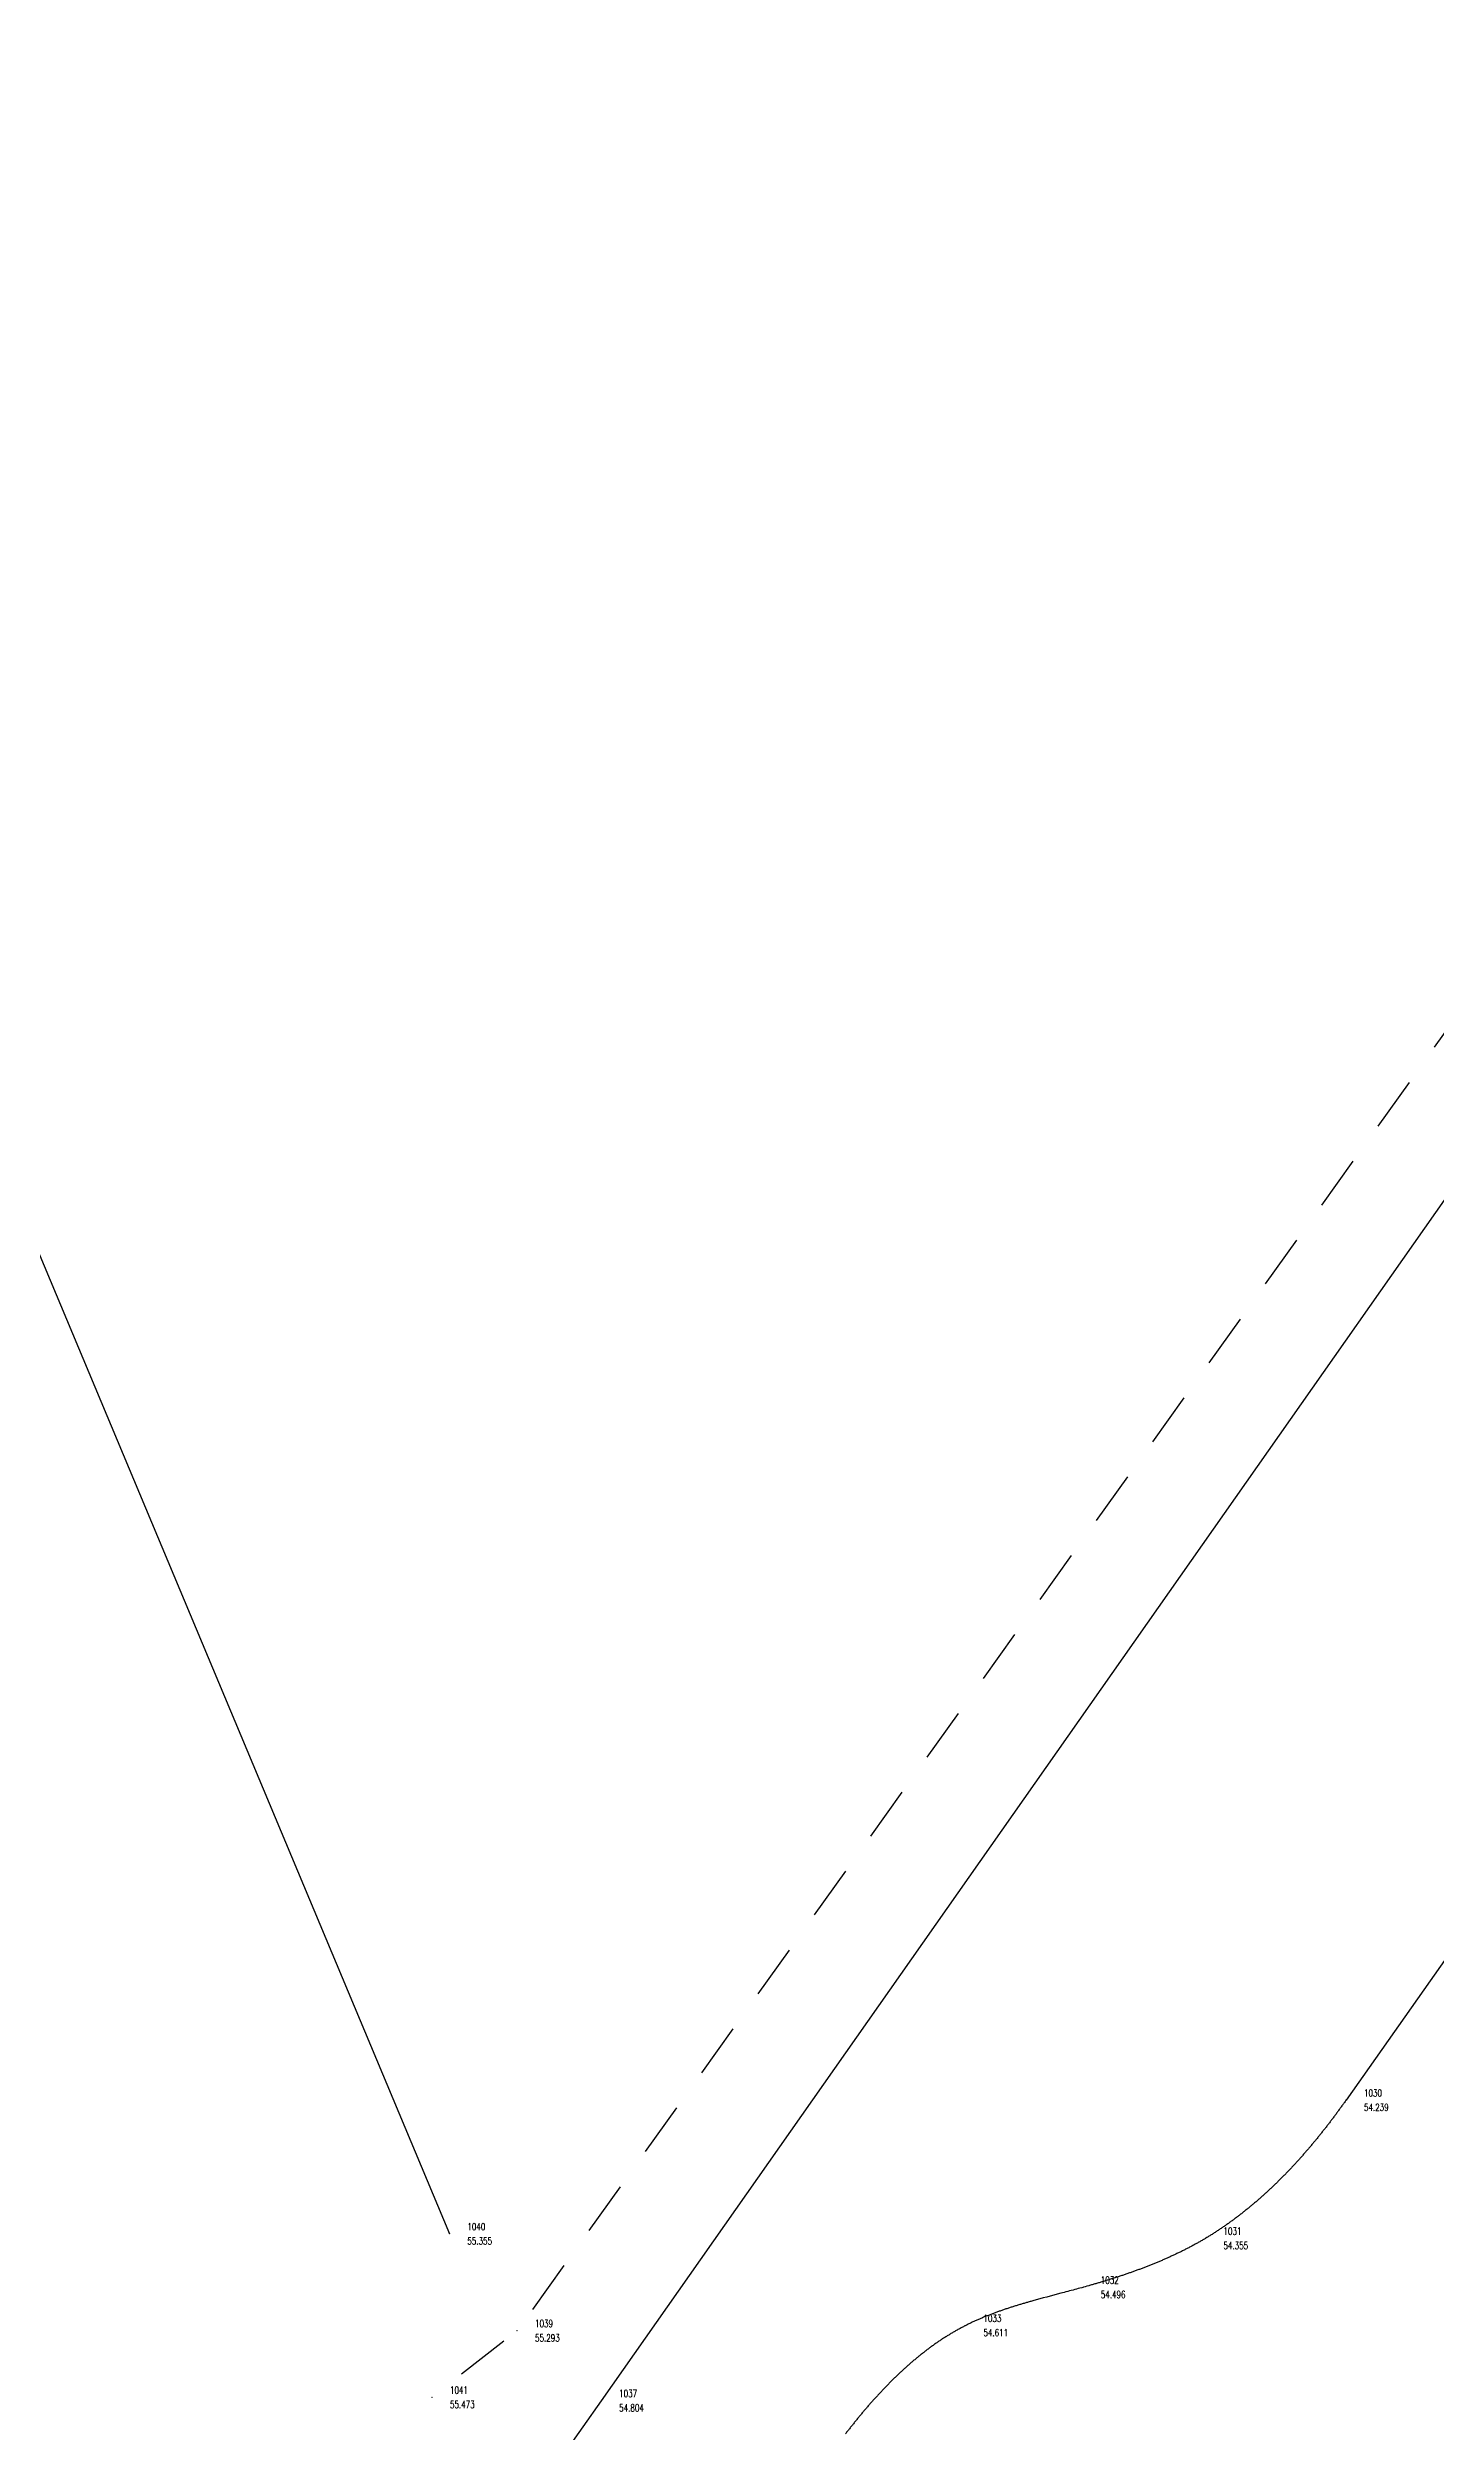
# Model space of a CAD drawing. Header units: millimetres. Extents: x 1351068 to 1351192, y 6240236 to 6240474.
# Drawn here: x 1351152.9 to 1351172.24, y 6240361.05 to 6240394.25 of the extents above; entities that cross this region are included whole.
import ezdxf
from ezdxf.enums import TextEntityAlignment as Align

# ---------------------------------------------------------------- set-up
doc = ezdxf.new("R2010")
doc.units = ezdxf.units.MM
doc.linetypes.add('CACHE', pattern=[9.525, 6.35, -3.175])
doc.linetypes.add('JIS_02_0.7', pattern=[1.35, 0.75, -0.6])
for name, color, linetype, lineweight in [('0_Bati Dur', 12, 'Continuous', 30), ('0_Bordure', 7, 'Continuous', 30), ('0_Chemin', 252, 'CACHE', 30), ('CALQUE_PTTOPO_ALT', 7, 'Continuous', 0), ('CALQUE_PTTOPO_MAT', 7, 'Continuous', 0), ('PTTOPO', 7, 'Continuous', 0)]:
    doc.layers.add(name, color=color, linetype=linetype, lineweight=lineweight)
doc.styles.add('Style-STANDARD', font='STANDARD.shx')

# ---------------------------------------------------------------- blocks, each defined once
blk = doc.blocks.new('PTTOPO')
at = {"layer": 'PTTOPO'}
blk.add_point((0, 0), dxfattribs=at)
at = {"layer": 'CALQUE_PTTOPO_ALT', "style": 'Style-STANDARD', "width": 0.8}
blk.add_attdef('ALT', text='', height=0.1, dxfattribs=at).set_placement((0.25, -0.1), align=Align.MIDDLE_LEFT)
at = {"layer": 'CALQUE_PTTOPO_MAT', "style": 'Style-STANDARD', "width": 0.8}
blk.add_attdef('MAT', text='', height=0.1, dxfattribs=at).set_placement((0.25, 0.1), align=Align.MIDDLE_LEFT)

msp = doc.modelspace()

# ---------------------------------------------------------------- linework, layer by layer
at = {"layer": '0_Bati Dur', "elevation": 52.865, "flags": 128}
msp.add_lwpolyline([(1351179.24, 6240393.213), (1351179.242, 6240393.215), (1351132.378, 6240426.148), (1351158.497, 6240363.817)], dxfattribs=at)
at = {"layer": '0_Bordure', "elevation": 52.925, "flags": 128}
msp.add_lwpolyline([(1351181.679, 6240391.48), (1351160.612, 6240361.494), (1351159.845, 6240360.405)], dxfattribs=at)
at = {"layer": '0_Bordure', "elevation": 52.525, "flags": 128}
msp.add_lwpolyline([(1351182.823, 6240382.483), (1351170.987, 6240365.678, -0.001218), (1351170.958, 6240365.637, -0.001238), (1351170.928, 6240365.597, -0.001258), (1351170.899, 6240365.556, -0.001278), (1351170.869, 6240365.515, -0.001299), (1351170.84, 6240365.475, -0.00132), (1351170.809, 6240365.434, -0.001342), (1351170.779, 6240365.394, -0.001363), (1351170.748, 6240365.354, -0.001385), (1351170.718, 6240365.314, -0.001408), (1351170.686, 6240365.274, -0.00143), (1351170.655, 6240365.235, -0.001453), (1351170.624, 6240365.195, -0.001476), (1351170.592, 6240365.156, -0.0015), (1351170.56, 6240365.117, -0.001524), (1351170.527, 6240365.078, -0.001548), (1351170.495, 6240365.039, -0.001573), (1351170.462, 6240365, -0.001598), (1351170.429, 6240364.962, -0.001623), (1351170.395, 6240364.924, -0.001649), (1351170.362, 6240364.886, -0.001675), (1351170.328, 6240364.848, -0.001702), (1351170.294, 6240364.811, -0.001729), (1351170.26, 6240364.773, -0.001756), (1351170.225, 6240364.736, -0.001783), (1351170.19, 6240364.7, -0.001811), (1351170.155, 6240364.663, -0.001839), (1351170.12, 6240364.627, -0.001868), (1351170.084, 6240364.591, -0.001897), (1351170.048, 6240364.555, -0.001927), (1351170.012, 6240364.52, -0.001956), (1351169.976, 6240364.485, -0.001986), (1351169.939, 6240364.45, -0.002017), (1351169.902, 6240364.415, -0.002048), (1351169.865, 6240364.381, -0.002079), (1351169.828, 6240364.348, -0.00211), (1351169.79, 6240364.314, -0.002142), (1351169.752, 6240364.281, -0.002174), (1351169.714, 6240364.248, -0.002207), (1351169.675, 6240364.216, -0.00224), (1351169.637, 6240364.184, -0.002273), (1351169.598, 6240364.152, -0.002306), (1351169.559, 6240364.121, -0.00234), (1351169.519, 6240364.09, -0.002373), (1351169.479, 6240364.059, -0.002407), (1351169.439, 6240364.029, -0.002442), (1351169.399, 6240363.999, -0.002476), (1351169.358, 6240363.97, -0.002511), (1351169.318, 6240363.941, -0.002545), (1351169.277, 6240363.913, -0.00258), (1351169.235, 6240363.885, -0.002615), (1351169.194, 6240363.857, -0.00265), (1351169.152, 6240363.83, -0.002685), (1351169.11, 6240363.803, -0.00272), (1351169.067, 6240363.777, -0.002755), (1351169.025, 6240363.751, -0.002738), (1351168.982, 6240363.726, -0.002688), (1351168.938, 6240363.701, -0.002638), (1351168.895, 6240363.677, -0.002587), (1351168.851, 6240363.653, -0.002536), (1351168.807, 6240363.63, -0.002485), (1351168.763, 6240363.607, -0.002433), (1351168.719, 6240363.584, -0.002381), (1351168.674, 6240363.562, -0.002329), (1351168.629, 6240363.541, -0.002276), (1351168.584, 6240363.519, -0.002224), (1351168.539, 6240363.499, -0.002171), (1351168.493, 6240363.478, -0.002119), (1351168.448, 6240363.458, -0.002066), (1351168.402, 6240363.438, -0.002014), (1351168.356, 6240363.419, -0.001961), (1351168.309, 6240363.4, -0.001909), (1351168.263, 6240363.381, -0.001857), (1351168.216, 6240363.363, -0.001805), (1351168.169, 6240363.345, -0.001753), (1351168.123, 6240363.327, -0.001701), (1351168.075, 6240363.31, -0.00165), (1351168.028, 6240363.293, -0.001599), (1351167.981, 6240363.276, -0.001548), (1351167.933, 6240363.259, -0.001497), (1351167.886, 6240363.243, -0.001446), (1351167.838, 6240363.227, -0.001396), (1351167.79, 6240363.212, -0.001346), (1351167.742, 6240363.196, -0.001296), (1351167.694, 6240363.181, -0.001246), (1351167.646, 6240363.166, -0.001197), (1351167.597, 6240363.151, -0.001148), (1351167.549, 6240363.137, -0.001099), (1351167.5, 6240363.123, -0.00105), (1351167.452, 6240363.108, -0.001002), (1351167.403, 6240363.095, -0.001857), (1351167.305, 6240363.067, -0.001437), (1351167.208, 6240363.041, -0.001265), (1351167.012, 6240362.989, 0.003919), (1351166.622, 6240362.884, 0.001103), (1351166.573, 6240362.87, 0.001241), (1351166.525, 6240362.856, 0.001379), (1351166.477, 6240362.842, 0.001519), (1351166.429, 6240362.828, 0.001659), (1351166.381, 6240362.813, 0.0018), (1351166.333, 6240362.798, 0.001942), (1351166.286, 6240362.783, 0.002084), (1351166.238, 6240362.767, 0.002227), (1351166.191, 6240362.751, 0.002371), (1351166.144, 6240362.734, 0.002515), (1351166.098, 6240362.718, 0.00266), (1351166.051, 6240362.7, 0.002804), (1351166.005, 6240362.682, 0.002949), (1351165.959, 6240362.664, 0.003094), (1351165.913, 6240362.645, 0.003238), (1351165.868, 6240362.625, 0.003382), (1351165.823, 6240362.605, 0.003525), (1351165.778, 6240362.585, 0.003667), (1351165.733, 6240362.563, 0.003807), (1351165.689, 6240362.541, 0.003855), (1351165.645, 6240362.519, 0.00379), (1351165.602, 6240362.495, 0.003723), (1351165.558, 6240362.471, 0.003656), (1351165.516, 6240362.447, 0.003589), (1351165.473, 6240362.421, 0.003521), (1351165.431, 6240362.395, 0.003453), (1351165.389, 6240362.369, 0.003385), (1351165.347, 6240362.342, 0.003317), (1351165.306, 6240362.314, 0.003249), (1351165.265, 6240362.286, 0.003181), (1351165.225, 6240362.257, 0.003113), (1351165.184, 6240362.228, 0.003046), (1351165.144, 6240362.198, 0.00298), (1351165.105, 6240362.167, 0.002913), (1351165.065, 6240362.136, 0.002848), (1351165.026, 6240362.105, 0.002783), (1351164.988, 6240362.073, 0.002718), (1351164.949, 6240362.04, 0.002655), (1351164.911, 6240362.007, 0.002592), (1351164.873, 6240361.974, 0.002529), (1351164.835, 6240361.94, 0.002468), (1351164.798, 6240361.906, 0.002407), (1351164.761, 6240361.872, 0.002347), (1351164.724, 6240361.837, 0.002288), (1351164.688, 6240361.801, 0.00223), (1351164.652, 6240361.766, 0.002172), (1351164.616, 6240361.73, 0.002115), (1351164.58, 6240361.693, 0.002059), (1351164.545, 6240361.656, 0.002004), (1351164.51, 6240361.619, 0.00195), (1351164.475, 6240361.582, 0.001896), (1351164.441, 6240361.544, 0.001843), (1351164.406, 6240361.506, 0.001791), (1351164.372, 6240361.468, 0.00174), (1351164.339, 6240361.43, 0.001689), (1351164.305, 6240361.391, 0.001639), (1351164.272, 6240361.352, 0.00159), (1351164.239, 6240361.313, 0.001541), (1351164.206, 6240361.274, 0.001493), (1351164.174, 6240361.234, 0.001446), (1351164.142, 6240361.194, 0.001399), (1351164.11, 6240361.154, 0.001352), (1351164.078, 6240361.114, 0.001306), (1351164.046, 6240361.074, 0.001261), (1351164.015, 6240361.034, 0.001216)], format="xyb", dxfattribs=at)
at = {"layer": '0_Chemin', "linetype": 'JIS_02_0.7', "elevation": 52.911, "flags": 128}
msp.add_lwpolyline([(1351181.29, 6240393.025), (1351159.44, 6240362.468), (1351158.255, 6240361.541)], dxfattribs=at)

# ---------------------------------------------------------------- block references
at = {"layer": 'PTTOPO'}
for p, values in [((1351170.987, 6240365.678, 54.239), {'ALT': '54.239', 'MAT': '1030'}), ((1351158.497, 6240363.817, 55.355), {'ALT': '55.355', 'MAT': '1040'}), ((1351169.03, 6240363.754, 54.355), {'ALT': '54.355', 'MAT': '1031'}), ((1351167.321, 6240363.072, 54.496), {'ALT': '54.496', 'MAT': '1032'}), ((1351159.44, 6240362.468, 55.293), {'ALT': '55.293', 'MAT': '1039'}), ((1351165.686, 6240362.54, 54.611), {'ALT': '54.611', 'MAT': '1033'}), ((1351158.255, 6240361.541, 55.473), {'ALT': '55.473', 'MAT': '1041'}), ((1351160.612, 6240361.494, 54.804), {'ALT': '54.804', 'MAT': '1037'})]:
    msp.add_blockref('PTTOPO', p, dxfattribs=at).add_auto_attribs(values)

doc.saveas('drawing.dxf')
